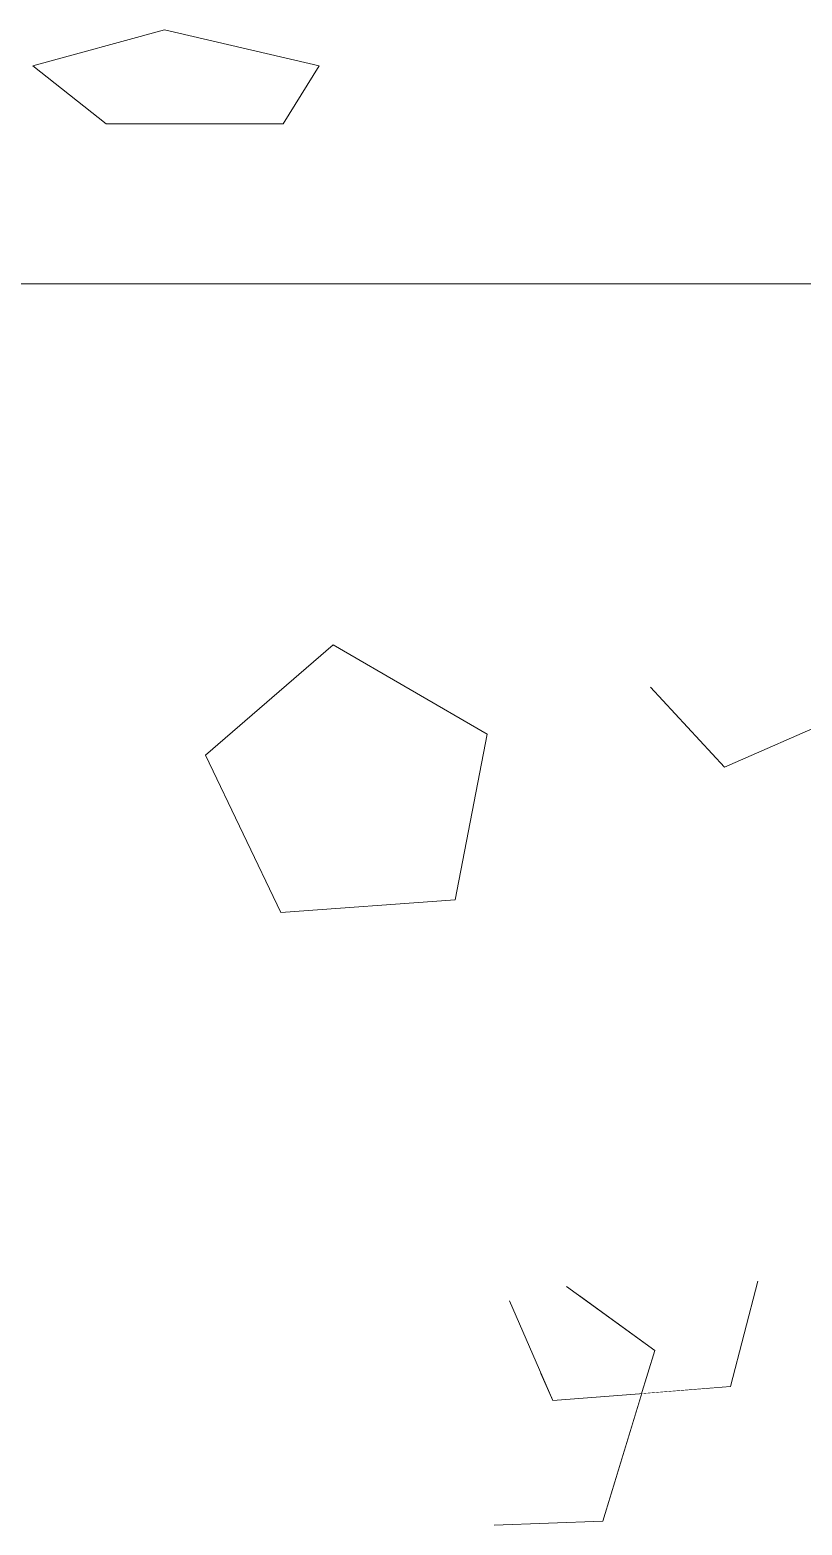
# Model space of a CAD drawing. Header units: millimetres. Extents: x -9413 to 8527, y -300 to 11224.
# Drawn here: x 6436 to 6818, y 386 to 1126 of the extents above; entities that cross this region are included whole.
import ezdxf

# ---------------------------------------------------------------- set-up
doc = ezdxf.new("R2010")
doc.units = ezdxf.units.MM
doc.header["$MEASUREMENT"] = 0
doc.linetypes.add('Wipeout_Contour', pattern=[1000, 0, -1000])
doc.layers.add('Interior - Furniture', color=7, linetype='Continuous')
doc.layers.add('Structural - Bearing', color=7, linetype='Continuous')
doc.layers.add('Interior - Furniture _Pen_No__4', color=7, linetype='Continuous', lineweight=20, true_color=0x029e21)
doc.layers.add('Structural - Bearing_Pen_No__87', color=7, linetype='Continuous', lineweight=20, true_color=0x6a6a6a)

# ---------------------------------------------------------------- blocks, each defined once
blk = doc.blocks.new('Section Elem_26_6')
at = {"layer": 'Structural - Bearing_Pen_No__87', "linetype": 'Continuous'}
blk.add_line((6893.62, 1000), (5561.38, 1000), dxfattribs=at)
blk = doc.blocks.new('Section Elem_41_6')
at = {"color": 254, "linetype": 'Wipeout_Contour', "lineweight": 0, "ltscale": 33017.158491}
blk.add_wipeout([(6437.79, 1107.93), (6474.01, 1079.25), (6561.6, 1079.25), (6579.46, 1107.93), (6502.95, 1125.65)], dxfattribs=at).dxf.layer = 'Interior - Furniture'
at = {"color": 254, "linetype": 'Wipeout_Contour', "lineweight": 0, "ltscale": 27429.014767}
blk.add_wipeout([(6743.51, 800.58), (6779.99, 761.02), (6860.8, 796.36), (6856.52, 850.01)], dxfattribs=at).dxf.layer = 'Interior - Furniture'
at = {"color": 254, "linetype": 'Wipeout_Contour', "lineweight": 0, "ltscale": 33192.856901}
blk.add_wipeout([(6646.69, 695.48), (6662.63, 777.3), (6586.31, 821.51), (6523.26, 766.98), (6560.56, 689.09)], dxfattribs=at).dxf.layer = 'Interior - Furniture'
at = {"color": 254, "linetype": 'Wipeout_Contour', "lineweight": 0, "ltscale": 26875.629926}
blk.add_wipeout([(6700.44, 499.22), (6673.63, 497.09), (6695.17, 447.78), (6739.02, 451.25)], dxfattribs=at).dxf.layer = 'Interior - Furniture'
at = {"layer": 'Interior - Furniture _Pen_No__4', "linetype": 'Continuous'}
for p, q in [((6502.95, 1125.65), (6437.79, 1107.93)), ((6579.46, 1107.93), (6502.95, 1125.65)), ((6437.79, 1107.93), (6474.01, 1079.25)), ((6561.6, 1079.25), (6579.46, 1107.93)), ((6474.01, 1079.25), (6561.6, 1079.25)), ((6586.31, 821.51), (6523.26, 766.98)), ((6662.63, 777.3), (6586.31, 821.51)), ((6743.45, 800.65), (6779.99, 761.02)), ((6779.99, 761.02), (6860.8, 796.36)), ((6646.69, 695.48), (6662.63, 777.3)), ((6523.26, 766.98), (6560.56, 689.09)), ((6560.56, 689.09), (6646.69, 695.48))]:
    blk.add_line(p, q, dxfattribs=at)
at = {"color": 254, "linetype": 'Wipeout_Contour', "lineweight": 0, "ltscale": 33856.454407}
blk.add_wipeout([(6796.59, 506.84), (6708.04, 499.82), (6745.52, 472.62), (6739.02, 451.25), (6783.09, 454.75)], dxfattribs=at).dxf.layer = 'Interior - Furniture'
at = {"layer": 'Interior - Furniture _Pen_No__4', "linetype": 'Continuous'}
blk.add_line((6783.09, 454.75), (6796.61, 506.92), dxfattribs=at)
at = {"color": 254, "linetype": 'Wipeout_Contour', "lineweight": 0, "ltscale": 26956.222369}
blk.add_wipeout([(6739.02, 451.25), (6745.52, 472.62), (6701.97, 504.23), (6700.44, 499.22)], dxfattribs=at).dxf.layer = 'Interior - Furniture'
at = {"layer": 'Interior - Furniture _Pen_No__4', "linetype": 'Continuous'}
blk.add_line((6745.52, 472.62), (6701.89, 504.28), dxfattribs=at)
at = {"color": 254, "linetype": 'Wipeout_Contour', "lineweight": 0, "ltscale": 33577.60824}
blk.add_wipeout([(6689.06, 461.77), (6666.09, 386.22), (6719.86, 388.23), (6739.02, 451.25), (6695.17, 447.78)], dxfattribs=at).dxf.layer = 'Interior - Furniture'
at = {"layer": 'Interior - Furniture _Pen_No__4', "linetype": 'Continuous'}
for p, q in [((6673.59, 497.17), (6695.17, 447.78)), ((6719.86, 388.23), (6745.52, 472.62)), ((6695.17, 447.78), (6783.09, 454.75)), ((6666, 386.21), (6719.86, 388.23))]:
    blk.add_line(p, q, dxfattribs=at)

msp = doc.modelspace()

# ---------------------------------------------------------------- block references
at = {"layer": 'Structural - Bearing'}
msp.add_blockref('Section Elem_26_6', (0, 0), dxfattribs=at)

# ---------------------------------------------------------------- next in the draw order: block references
at = {"layer": 'Interior - Furniture'}
msp.add_blockref('Section Elem_41_6', (0, 0), dxfattribs=at)

doc.saveas('drawing.dxf')
